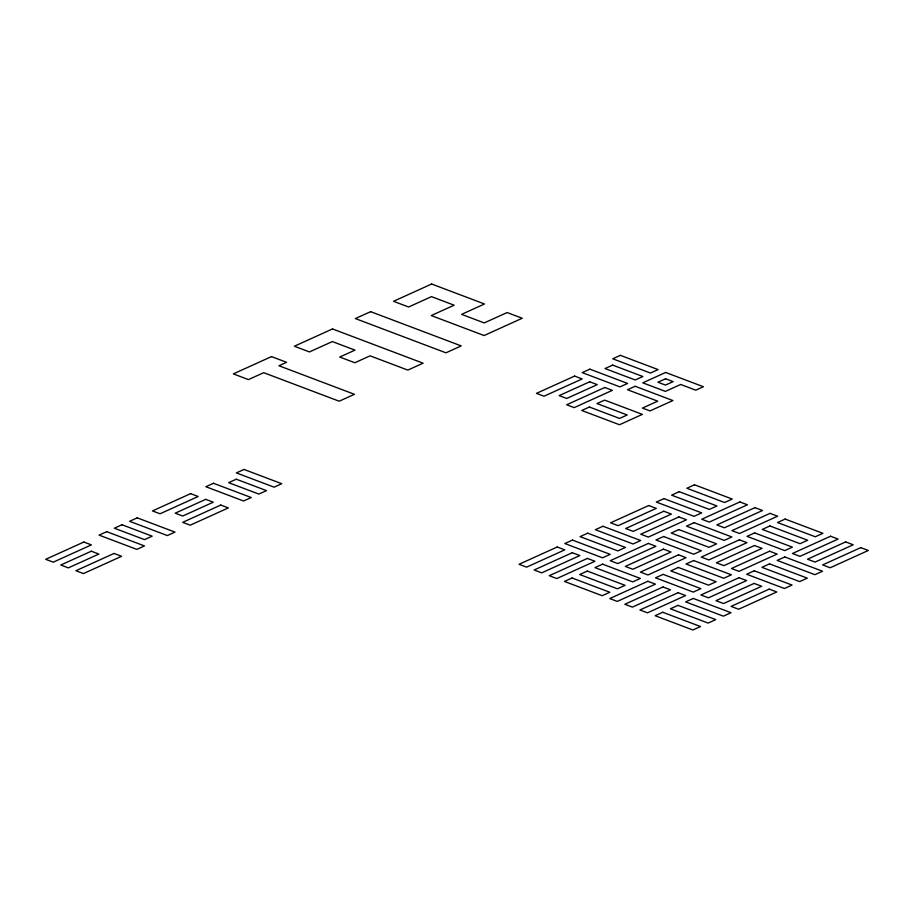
<?xml version="1.0" encoding="UTF-8"?>
<svg xmlns="http://www.w3.org/2000/svg" width="914" height="914" viewBox="0 0 914 914"><rect width="100%" height="100%" fill="white"/><g stroke="black" fill="none" stroke-linecap="round" stroke-linejoin="round"><path stroke-width="1.37" d="M271.481 356.597L233.356 373.883L248.448 379.596L263.7 372.684L339.185 401.212L354.438 394.3L278.953 365.76L286.585 362.31L271.481 356.597M332.502 328.949L294.365 346.235L309.458 351.936L332.342 341.573L354.986 350.131L339.734 357.043L354.826 362.744L370.09 355.832L407.827 370.101L423.079 363.189L332.502 328.949M370.638 311.663L355.386 318.575L445.963 352.815L461.216 345.903L370.638 311.663M431.648 284.014L393.511 301.3L408.615 307.001L431.488 296.627L454.144 305.196L431.259 315.558L484.1 335.529L522.225 318.255L507.133 312.542L484.249 322.916L461.604 314.359L484.489 303.985L431.648 284.014M83.837 542.036L45.7 559.322L53.252 562.167L91.377 544.893L83.837 542.036M106.71 531.662L99.089 535.124L136.826 549.394L144.458 545.932L106.71 531.662M121.973 524.75L114.341 528.212L144.538 539.626L152.158 536.164L121.973 524.75M137.226 517.838L129.594 521.3L167.342 535.558L174.962 532.108L137.226 517.838M190.615 493.64L152.478 510.926L160.03 513.782L198.155 496.496L190.615 493.64M213.488 483.278L205.867 486.728L243.604 500.998L251.236 497.536L213.488 483.278M244.004 469.442L236.372 472.904L274.109 487.173L281.74 483.712L244.004 469.442M236.292 479.21L228.671 482.672L258.856 494.086L266.488 490.624L236.292 479.21M91.309 551.199L60.792 565.023L68.344 567.88L98.849 554.055L91.309 551.199M205.707 499.352L175.202 513.177L182.743 516.033L213.259 502.197L205.707 499.352M114.033 553.45L75.896 570.736L83.437 573.581L121.573 556.306L114.033 553.45M220.8 505.054L182.674 522.34L190.215 525.196L228.351 507.91L220.8 505.054M574.598 376.077L536.461 393.363L544.013 396.219L582.149 378.933L574.598 376.077M589.85 369.165L582.229 372.626L619.966 386.885L627.598 383.434L589.85 369.165M620.355 355.34L612.734 358.791L650.471 373.061L658.103 369.599L620.355 355.34M612.654 365.109L605.022 368.559L635.219 379.973L642.85 376.522L612.654 365.109M589.69 381.789L559.185 395.613L566.737 398.47L597.242 384.634L589.69 381.789M604.794 387.49L566.657 404.776L574.209 407.633L612.334 390.347L604.794 387.49M589.381 407.027L581.75 410.477L619.498 424.747L642.371 414.373L604.634 400.115L597.002 403.565L627.198 414.979L619.578 418.441L589.381 407.027M635.139 386.279L627.518 389.741L657.703 401.155L642.451 408.067L650.003 410.923L672.887 400.549L635.139 386.279M665.643 372.455L642.771 382.829L665.415 391.386L680.667 384.474L695.76 390.175L703.392 386.725L665.643 372.455M665.575 378.762L657.943 382.223L665.495 385.08L673.115 381.618L665.575 378.762M557.197 547.006L519.061 564.292L526.613 567.137L564.749 549.862L557.197 547.006M572.45 540.094L564.829 543.544L602.566 557.814L610.198 554.352L572.45 540.094M587.702 533.182L580.082 536.632L617.818 550.902L625.45 547.44L587.702 533.182M602.954 526.27L595.334 529.72L633.071 543.99L640.703 540.528L602.954 526.27M648.723 505.522L610.586 522.808L618.138 525.664L656.263 508.378L648.723 505.522M663.975 498.61L656.343 502.072L694.092 516.33L701.712 512.88L663.975 498.61M679.228 491.698L671.596 495.159L709.344 509.418L716.964 505.968L679.228 491.698M694.48 484.786L686.86 488.247L724.596 502.506L732.228 499.055L694.48 484.786M572.29 552.707L534.164 569.993L541.705 572.85L579.842 555.563L572.29 552.707M663.815 511.234L625.679 528.521L633.231 531.365L671.367 514.079L663.815 511.234M587.394 558.42L549.257 575.706L556.809 578.551L594.934 561.276L587.394 558.42M678.919 516.936L640.783 534.222L648.323 537.078L686.46 519.792L678.919 516.936M572.084 577.991L564.452 581.441L602.2 595.711L609.821 592.261L572.084 577.991M587.336 571.079L579.716 574.529L617.453 588.799L625.085 585.337L587.336 571.079M602.589 564.167L594.968 567.617L632.705 581.887L640.337 578.425L602.589 564.167M648.357 543.419L610.221 560.705L617.761 563.561L655.898 546.275L648.357 543.419M663.61 536.507L655.978 539.968L693.726 554.227L701.346 550.776L663.61 536.507M678.862 529.594L671.23 533.056L708.978 547.315L716.599 543.864L678.862 529.594M694.114 522.682L686.483 526.144L724.231 540.403L731.851 536.952L694.114 522.682M739.872 501.946L701.746 519.232L709.287 522.077L747.424 504.791L739.872 501.946M663.45 549.131L625.313 566.417L632.865 569.262L671.002 551.987L663.45 549.131M754.975 507.647L716.839 524.933L724.391 527.789L762.516 510.503L754.975 507.647M678.542 554.832L640.417 572.118L647.957 574.975L686.094 557.689L678.542 554.832M770.068 513.36L731.931 530.634L739.483 533.49L777.62 516.204L770.068 513.36M647.877 581.281L609.752 598.567L617.293 601.412L655.429 584.137L647.877 581.281M663.13 574.369L655.509 577.819L693.246 592.089L700.878 588.639L663.13 574.369M678.394 567.457L670.762 570.907L708.499 585.177L716.13 581.715L678.394 567.457M693.646 560.545L686.014 563.995L723.762 578.265L731.383 574.803L693.646 560.545M739.403 539.797L701.266 557.083L708.818 559.939L746.955 542.653L739.403 539.797M754.656 532.885L747.035 536.347L784.772 550.605L792.404 547.155L754.656 532.885M769.908 525.973L762.287 529.434L800.024 543.693L807.656 540.243L769.908 525.973M785.16 519.061L777.54 522.522L815.277 536.781L822.908 533.33L785.16 519.061M662.981 586.982L624.845 604.268L632.397 607.125L670.522 589.838L662.981 586.982M754.496 545.509L716.37 562.796L723.911 565.64L762.048 548.366L754.496 545.509M678.074 592.695L639.937 609.981L647.489 612.826L685.626 595.551L678.074 592.695M769.599 551.211L731.463 568.497L739.015 571.353L777.14 554.067L769.599 551.211M662.764 612.266L655.144 615.728L692.881 629.986L700.512 626.536L662.764 612.266M678.017 605.354L670.396 608.804L708.133 623.074L715.765 619.612L678.017 605.354M693.269 598.442L685.649 601.892L723.385 616.162L731.017 612.7L693.269 598.442M739.038 577.694L700.901 594.98L708.453 597.836L746.589 580.55L739.038 577.694M754.29 570.782L746.658 574.243L784.406 588.502L792.027 585.051L754.29 570.782M769.542 563.869L761.922 567.331L799.659 581.59L807.291 578.139L769.542 563.869M784.795 556.957L777.174 560.419L814.911 574.678L822.543 571.227L784.795 556.957M830.563 536.221L792.427 553.507L799.967 556.352L838.104 539.077L830.563 536.221M754.13 583.406L715.993 600.692L723.545 603.537L761.682 586.262L754.13 583.406M845.656 541.922L807.519 559.208L815.071 562.064L853.208 544.778L845.656 541.922M769.234 589.107L731.097 606.393L738.638 609.25L776.774 591.964L769.234 589.107M860.748 547.635L822.623 564.909L830.163 567.765L868.3 550.479L860.748 547.635"/></g></svg>
